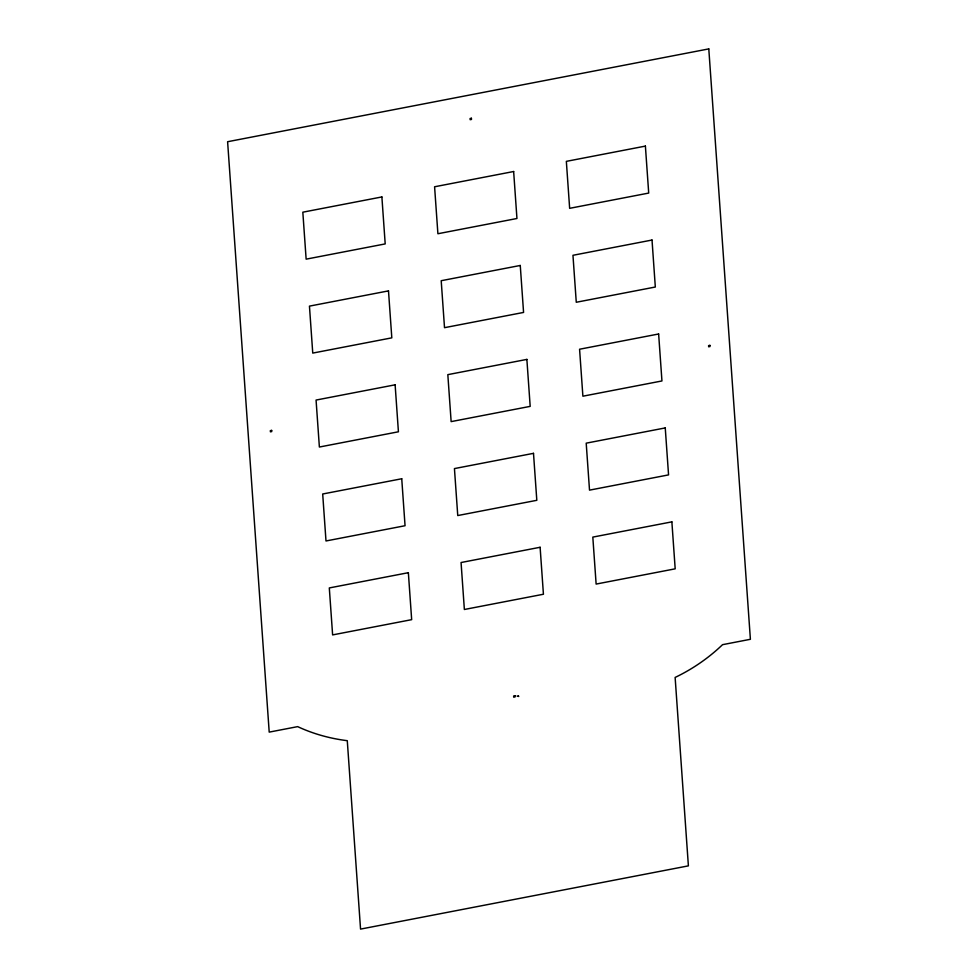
<?xml version="1.0" encoding="UTF-8"?>
<svg xmlns="http://www.w3.org/2000/svg" width="978" height="978" viewBox="0 0 978 978"><rect width="100%" height="100%" fill="white"/><g stroke="black" fill="none" stroke-linecap="round" stroke-linejoin="round"><path stroke-width="1.47" d="M518.364 695.798L518.731 696.458L517.056 696.055M708.793 48.9L227.605 141.724L269.207 732.119L297.667 726.63A185.001 154.805 -28.9 0 0 347.276 740.688L360.552 929.1L688.39 865.86L675.126 677.436A153.742 128.644 -28.9 0 0 722.546 644.673L750.395 639.294L708.793 48.9M471.396 118.265L470.088 118.521L470.161 119.695L471.482 119.438L471.396 118.265M381.885 196.945L302.825 212.189L306.138 259.158L385.198 243.913L381.885 196.945M513.646 171.517L434.587 186.774L437.899 233.742L516.946 218.497L513.646 171.517M645.394 146.101L566.348 161.358L569.648 208.326L648.707 193.069L645.394 146.101M388.498 290.882L309.451 306.126L312.752 353.095L391.811 337.85L388.498 290.882M520.259 265.466L441.2 280.71L444.513 327.679L523.572 312.434L520.259 265.466M652.02 240.038L572.961 255.295L576.274 302.263L655.321 287.019L652.02 240.038M395.124 384.819L316.065 400.063L319.378 447.032L398.425 431.787L395.124 384.819M526.873 359.403L447.826 374.647L451.139 421.616L530.186 406.371L526.873 359.403M658.634 333.987L579.575 349.232L582.888 396.2L661.947 380.955L658.634 333.987M709.906 345.368L708.585 345.625L708.671 346.799L709.991 346.542L709.906 345.368M271.652 430.406L270.331 430.662L270.417 431.836L271.737 431.579L271.652 430.406M401.738 478.755L322.691 494L325.992 540.968L405.051 525.724L401.738 478.755M533.499 453.34L454.44 468.584L457.753 515.553L536.812 500.308L533.499 453.34M665.248 427.924L586.201 443.168L589.514 490.137L668.561 474.892L665.248 427.924M408.364 572.692L329.305 587.937L332.618 634.905L411.665 619.661L408.364 572.692M540.113 547.277L461.066 562.521L464.367 609.49L543.426 594.245L540.113 547.277M671.874 521.861L592.815 537.105L596.128 584.074L675.187 568.829L671.874 521.861M514.966 695.749L513.646 696.006L513.731 697.18L515.051 696.923L514.966 695.749"/></g></svg>
